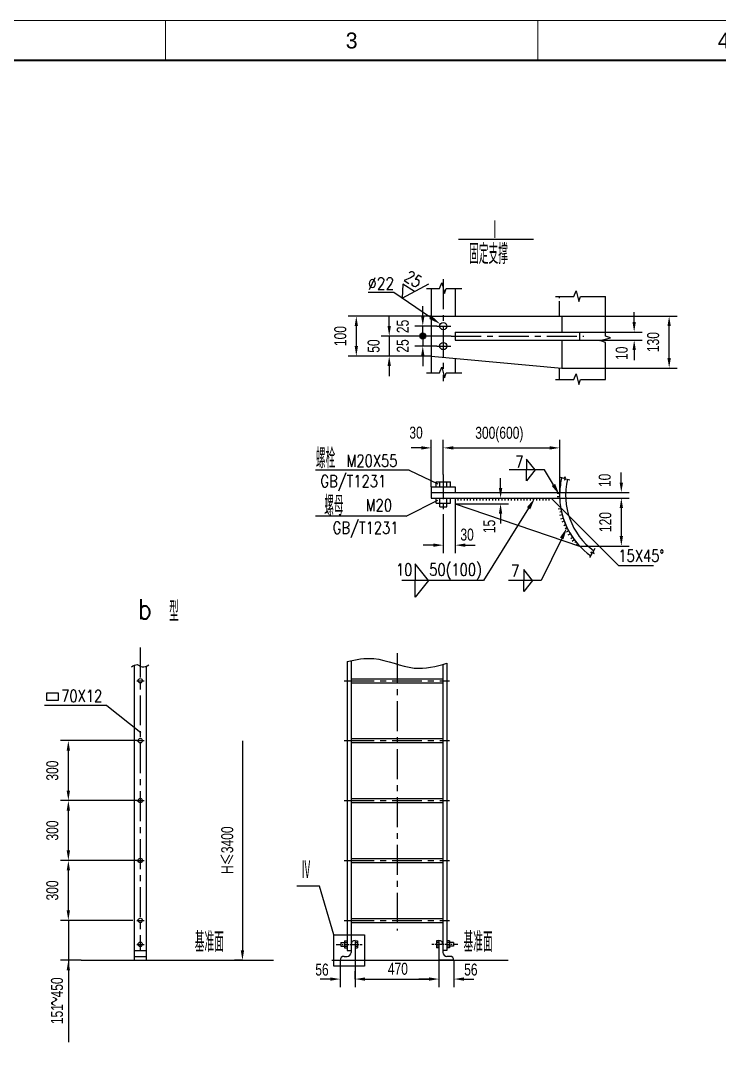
# Model space of a CAD drawing. Extents: x 148 to 221443, y -36682 to 6758.
# Drawn here: x 137479 to 140980, y -9455 to -4318 of the extents above; entities that cross this region are included whole.
import ezdxf
from ezdxf.enums import TextEntityAlignment as Align

# ---------------------------------------------------------------- set-up
doc = ezdxf.new("R2010")
doc.units = 0
doc.header["$LTSCALE"] = 10
doc.header["$MEASUREMENT"] = 0
doc.linetypes.add('CENTERX2', pattern=[4, 2.5, -0.5, 0.5, -0.5])
doc.linetypes.add('PHANTOM', pattern=[2.5, 1.25, -0.25, 0.25, -0.25, 0.25, -0.25])
for name, color, linetype in [('2', 4, 'Continuous'), ('CENTER', 1, 'CENTERX2'), ('DIM', 4, 'Continuous'), ('RED', 7, 'Continuous'), ('WHITE', 7, 'Continuous')]:
    doc.layers.add(name, color=color, linetype=linetype)
doc.layers.add('2（细实线）', color=3, linetype='Continuous', lineweight=20)
doc.layers.add('图框层', color=7, linetype='Continuous', lineweight=15)
doc.styles.add('HZ', font='ROMS.SHX', dxfattribs={"width": 0.75, "bigfont": 'GBCBIG.SHX'})
doc.styles.get("Standard").update_dxf_attribs({"font": 'wison_e.shx', "width": 0.75, "bigfont": 'wison_c.shx'})
doc.styles.add('XW', font='ROMANS.shx', dxfattribs={"width": 0.85})
doc.dimstyles.new('DIM1', dxfattribs={"dimscale": 20, "dimtxt": 3, "dimasz": 2.5, "dimexe": 2, "dimexo": 0, "dimgap": 1, "dimtad": 0, "dimdec": 0, "dimzin": 0, "dimdsep": 46, "dimtxsty": 'Standard', "dimcen": 2, "dimclrd": 3, "dimclre": 3, "dimclrt": 3, "dimadec": 0, "dimazin": 0, "dimtfac": 0.666667, "dimtdec": 0, "dimtofl": 0, "dimtmove": 2, "dimatfit": 1, "dimfxl": 2, "dimtvp": 1.333333, "dimtolj": 1, "dimtzin": 0, "dimarcsym": 0})

# ---------------------------------------------------------------- blocks, each defined once
blk = doc.blocks.new('*D576')
at = {"layer": 'Defpoints', "color": 0}
for p in [(138042.6, -8824), (137718.9, -9024), (137783.5, -9024)]:
    blk.add_point(p, dxfattribs=at)
at = {"layer": 'DIM', "color": 3, "lineweight": -2}
for p, q in [((137718.9, -8774), (137718.9, -8724)), ((138042.6, -8824), (137678.9, -8824)), ((137783.5, -9024), (137678.9, -9024)), ((137718.9, -9074), (137718.9, -9124))]:
    blk.add_line(p, q, dxfattribs=at)
at = {"layer": 'DIM', "color": 3}
for points in [[(137710.5, -8774), (137727.2, -8774), (137718.9, -8824)], [(137727.2, -9074), (137710.5, -9074), (137718.9, -9024)]]:
    blk.add_solid(points, dxfattribs=at)
at = {"layer": 'DIM', "color": 3, "insert": (137662.3, -9226.5), "char_height": 60, "attachment_point": 5, "rotation": 90}
blk.add_mtext('\\A1;151  450', dxfattribs=at)
blk = doc.blocks.new('*D577')
at = {"layer": 'Defpoints', "color": 0}
for p in [(137718.9, -8524), (138062.6, -8524), (138042.6, -8824)]:
    blk.add_point(p, dxfattribs=at)
at = {"layer": 'DIM', "color": 3, "lineweight": -2}
for p, q in [((138062.6, -8524), (137678.9, -8524)), ((137718.9, -8774), (137718.9, -8574)), ((138042.6, -8824), (137678.9, -8824))]:
    blk.add_line(p, q, dxfattribs=at)
at = {"layer": 'DIM', "color": 3}
for points in [[(137727.2, -8574), (137710.5, -8574), (137718.9, -8524)], [(137710.5, -8774), (137727.2, -8774), (137718.9, -8824)]]:
    blk.add_solid(points, dxfattribs=at)
at = {"layer": 'DIM', "color": 3, "insert": (137638.9, -8674), "char_height": 60, "attachment_point": 5, "rotation": 90}
blk.add_mtext('\\A1;300', dxfattribs=at)
blk = doc.blocks.new('*D578')
at = {"layer": 'Defpoints', "color": 0}
for p in [(137718.9, -8224), (138062.6, -8224), (138062.6, -8524)]:
    blk.add_point(p, dxfattribs=at)
at = {"layer": 'DIM', "color": 3, "lineweight": -2}
for p, q in [((138062.6, -8224), (137678.9, -8224)), ((137718.9, -8474), (137718.9, -8274)), ((138062.6, -8524), (137678.9, -8524))]:
    blk.add_line(p, q, dxfattribs=at)
at = {"layer": 'DIM', "color": 3}
for points in [[(137727.2, -8274), (137710.5, -8274), (137718.9, -8224)], [(137710.5, -8474), (137727.2, -8474), (137718.9, -8524)]]:
    blk.add_solid(points, dxfattribs=at)
at = {"layer": 'DIM', "color": 3, "insert": (137638.9, -8374), "char_height": 60, "attachment_point": 5, "rotation": 90}
blk.add_mtext('\\A1;300', dxfattribs=at)
blk = doc.blocks.new('*D579')
at = {"layer": 'Defpoints', "color": 0}
for p in [(137718.9, -7924), (138062.6, -7924), (138062.6, -8224)]:
    blk.add_point(p, dxfattribs=at)
at = {"layer": 'DIM', "color": 3, "lineweight": -2}
for p, q in [((138062.6, -7924), (137678.9, -7924)), ((137718.9, -8174), (137718.9, -7974)), ((138062.6, -8224), (137678.9, -8224))]:
    blk.add_line(p, q, dxfattribs=at)
at = {"layer": 'DIM', "color": 3}
for points in [[(137727.2, -7974), (137710.5, -7974), (137718.9, -7924)], [(137710.5, -8174), (137727.2, -8174), (137718.9, -8224)]]:
    blk.add_solid(points, dxfattribs=at)
at = {"layer": 'DIM', "color": 3, "insert": (137638.9, -8074), "char_height": 60, "attachment_point": 5, "rotation": 90}
blk.add_mtext('\\A1;300', dxfattribs=at)
blk = doc.blocks.new('*D584')
at = {"layer": 'Defpoints', "color": 0}
for p in [(138590.8, -7924.8), (138590.8, -9024), (138590.8, -9024)]:
    blk.add_point(p, dxfattribs=at)
at = {"layer": 'DIM', "color": 3, "lineweight": -2}
for p, q in [((138590.8, -7924.8), (138590.8, -8974)), ((138590.8, -9024), (138550.8, -9024))]:
    blk.add_line(p, q, dxfattribs=at)
at = {"layer": 'DIM', "color": 3}
blk.add_solid([(138582.5, -8974), (138599.1, -8974), (138590.8, -9024)], dxfattribs=at)
at = {"layer": 'DIM', "color": 3, "insert": (138515.4, -8472.7), "char_height": 60, "attachment_point": 5, "rotation": 90}
blk.add_mtext('\\A1;H{\\fSimSun|b0|i0|c134|p54;≤}3400', dxfattribs=at)
blk = doc.blocks.new('_None')
blk = doc.blocks.new('_DotSmall')
at = {"layer": 'WHITE', "color": 0, "const_width": 0.5}
blk.add_lwpolyline([(-0.0625, 0, 1), (0.0625, 0, 1)], format="xyb", close=True, dxfattribs=at)
blk = doc.blocks.new('*D585')
at = {"layer": 'Defpoints', "color": 0}
for p in [(139563.6, -5848.1), (139493.8, -5898.1), (139635.4, -5898.1)]:
    blk.add_point(p, dxfattribs=at)
at = {"layer": 'DIM', "color": 3, "lineweight": -2}
for p, q in [((139493.8, -5798.1), (139493.8, -5748.1)), ((139563.6, -5848.1), (139453.8, -5848.1)), ((139635.4, -5898.1), (139453.8, -5898.1)), ((139493.8, -5898.1), (139493.8, -5948.1))]:
    blk.add_line(p, q, dxfattribs=at)
at = {"layer": 'DIM', "color": 3}
blk.add_solid([(139485.4, -5798.1), (139502.1, -5798.1), (139493.8, -5848.1)], dxfattribs=at)
at = {"layer": 'DIM', "color": 3, "lineweight": -2, "xscale": 50, "yscale": 50, "zscale": 50, "rotation": 90}
blk.add_blockref('_DotSmall', (139493.8, -5898.1), dxfattribs=at)
at = {"layer": 'DIM', "color": 3, "insert": (139393.8, -5849.9), "char_height": 60, "attachment_point": 5, "rotation": 90}
blk.add_mtext('\\A1;25', dxfattribs=at)
blk = doc.blocks.new('*D586')
at = {"layer": 'Defpoints', "color": 0}
for p in [(139635.4, -5898.1), (139493.8, -5948.1), (139563.6, -5948.1)]:
    blk.add_point(p, dxfattribs=at)
at = {"layer": 'DIM', "color": 3, "lineweight": -2}
for p, q in [((139493.8, -5898.1), (139493.8, -5848.1)), ((139635.4, -5898.1), (139453.8, -5898.1)), ((139563.6, -5948.1), (139453.8, -5948.1)), ((139493.8, -5998.1), (139493.8, -6048.1))]:
    blk.add_line(p, q, dxfattribs=at)
at = {"layer": 'DIM', "color": 3}
blk.add_solid([(139502.1, -5998.1), (139485.4, -5998.1), (139493.8, -5948.1)], dxfattribs=at)
at = {"layer": 'DIM', "color": 3, "insert": (139393.8, -5947.5), "char_height": 60, "attachment_point": 5, "rotation": 90}
blk.add_mtext('\\A1;25', dxfattribs=at)
blk = doc.blocks.new('*D587')
at = {"layer": 'Defpoints', "color": 0}
for p in [(139536.4, -5798.1), (139160.9, -5998.1), (139536.4, -5998.1)]:
    blk.add_point(p, dxfattribs=at)
at = {"layer": 'DIM', "color": 3, "lineweight": -2}
for p, q in [((139536.4, -5798.1), (139120.9, -5798.1)), ((139160.9, -5848.1), (139160.9, -5948.1)), ((139536.4, -5998.1), (139120.9, -5998.1))]:
    blk.add_line(p, q, dxfattribs=at)
at = {"layer": 'DIM', "color": 3}
for points in [[(139169.3, -5848.1), (139152.6, -5848.1), (139160.9, -5798.1)], [(139152.6, -5948.1), (139169.3, -5948.1), (139160.9, -5998.1)]]:
    blk.add_solid(points, dxfattribs=at)
at = {"layer": 'DIM', "color": 3, "insert": (139080.9, -5898.1), "char_height": 60, "attachment_point": 5, "rotation": 90}
blk.add_mtext('\\A1;100', dxfattribs=at)
blk = doc.blocks.new('*D588')
at = {"layer": 'Defpoints', "color": 0}
for p in [(139635.4, -5898.1), (139325.8, -5998.1), (139536.4, -5998.1)]:
    blk.add_point(p, dxfattribs=at)
at = {"layer": 'DIM', "color": 3, "lineweight": -2}
for p, q in [((139325.8, -5848.1), (139325.8, -5798.1)), ((139635.4, -5898.1), (139285.8, -5898.1)), ((139325.8, -5898.1), (139325.8, -5998.1)), ((139536.4, -5998.1), (139285.8, -5998.1)), ((139325.8, -6048.1), (139325.8, -6098.1))]:
    blk.add_line(p, q, dxfattribs=at)
at = {"layer": 'DIM', "color": 3}
for points in [[(139317.4, -5848.1), (139334.1, -5848.1), (139325.8, -5898.1)], [(139334.1, -6048.1), (139317.4, -6048.1), (139325.8, -5998.1)]]:
    blk.add_solid(points, dxfattribs=at)
at = {"layer": 'DIM', "color": 3, "insert": (139247.8, -5948.1), "char_height": 60, "attachment_point": 5, "rotation": 90}
blk.add_mtext('\\A1;50', dxfattribs=at)
blk = doc.blocks.new('*D589')
at = {"layer": 'Defpoints', "color": 0}
for p in [(140278.7, -5878), (140552.4, -5878), (140278.7, -5918.1)]:
    blk.add_point(p, dxfattribs=at)
at = {"layer": 'DIM', "color": 3, "lineweight": -2}
for p, q in [((140552.4, -5828), (140552.4, -5778)), ((140278.7, -5878), (140592.4, -5878)), ((140278.7, -5918.1), (140592.4, -5918.1)), ((140552.4, -5968.1), (140552.4, -6018.1))]:
    blk.add_line(p, q, dxfattribs=at)
at = {"layer": 'DIM', "color": 3}
for points in [[(140544.1, -5828), (140560.7, -5828), (140552.4, -5878)], [(140560.7, -5968.1), (140544.1, -5968.1), (140552.4, -5918.1)]]:
    blk.add_solid(points, dxfattribs=at)
at = {"layer": 'DIM', "color": 3, "insert": (140490.2, -5984.2), "char_height": 60, "attachment_point": 5, "rotation": 90}
blk.add_mtext('\\A1;10', dxfattribs=at)
blk = doc.blocks.new('*D590')
at = {"layer": 'Defpoints', "color": 0}
for p in [(140190.8, -5798.1), (140727.5, -5798.1), (140190.8, -6058.1)]:
    blk.add_point(p, dxfattribs=at)
at = {"layer": 'DIM', "color": 3, "lineweight": -2}
for p, q in [((140190.8, -5798.1), (140767.5, -5798.1)), ((140727.5, -6008.1), (140727.5, -5848.1)), ((140190.8, -6058.1), (140767.5, -6058.1))]:
    blk.add_line(p, q, dxfattribs=at)
at = {"layer": 'DIM', "color": 3}
for points in [[(140735.8, -5848.1), (140719.1, -5848.1), (140727.5, -5798.1)], [(140719.1, -6008.1), (140735.8, -6008.1), (140727.5, -6058.1)]]:
    blk.add_solid(points, dxfattribs=at)
at = {"layer": 'DIM', "color": 3, "insert": (140647.5, -5928.1), "char_height": 60, "attachment_point": 5, "rotation": 90}
blk.add_mtext('\\A1;130', dxfattribs=at)
blk = doc.blocks.new('*D591')
at = {"layer": 'Defpoints', "color": 0}
for p in [(139596.4, -6458), (139596.4, -6590.5), (139536.4, -6653.4)]:
    blk.add_point(p, dxfattribs=at)
at = {"layer": 'DIM', "color": 3, "lineweight": -2}
for p, q in [((139536.4, -6653.4), (139536.4, -6418)), ((139596.4, -6590.5), (139596.4, -6418)), ((139486.4, -6458), (139436.4, -6458)), ((139646.4, -6458), (139696.4, -6458))]:
    blk.add_line(p, q, dxfattribs=at)
at = {"layer": 'DIM', "color": 3}
for points in [[(139486.4, -6466.4), (139486.4, -6449.7), (139536.4, -6458)], [(139646.4, -6449.7), (139646.4, -6466.4), (139596.4, -6458)]]:
    blk.add_solid(points, dxfattribs=at)
at = {"layer": 'DIM', "color": 3, "insert": (139460, -6382.1), "char_height": 60, "attachment_point": 5}
blk.add_mtext('\\A1;30', dxfattribs=at)
blk = doc.blocks.new('*D592')
at = {"layer": 'Defpoints', "color": 0}
for p in [(140179.3, -6458), (139596.4, -6590.5), (140179.3, -6681.4)]:
    blk.add_point(p, dxfattribs=at)
at = {"layer": 'DIM', "color": 3, "lineweight": -2}
for p, q in [((139596.4, -6590.5), (139596.4, -6418)), ((140179.3, -6681.4), (140179.3, -6418)), ((139646.4, -6458), (140129.3, -6458))]:
    blk.add_line(p, q, dxfattribs=at)
at = {"layer": 'DIM', "color": 3}
for points in [[(139646.4, -6449.7), (139646.4, -6466.4), (139596.4, -6458)], [(140129.3, -6466.4), (140129.3, -6449.7), (140179.3, -6458)]]:
    blk.add_solid(points, dxfattribs=at)
at = {"layer": 'DIM', "color": 3, "insert": (139877.1, -6391.5), "char_height": 60, "attachment_point": 5}
blk.add_mtext('\\A1;300(600)', dxfattribs=at)
blk = doc.blocks.new('*D593')
at = {"layer": 'Defpoints', "color": 0}
for p in [(139836.7, -6709.4), (139883.3, -6709.4), (139656.4, -6737.4)]:
    blk.add_point(p, dxfattribs=at)
at = {"layer": 'DIM', "color": 3, "lineweight": -2}
for p, q in [((139883.3, -6659.4), (139883.3, -6609.4)), ((139836.7, -6709.4), (139923.3, -6709.4)), ((139656.4, -6737.4), (139923.3, -6737.4)), ((139883.3, -6787.4), (139883.3, -6837.4))]:
    blk.add_line(p, q, dxfattribs=at)
at = {"layer": 'DIM', "color": 3}
for points in [[(139875, -6659.4), (139891.7, -6659.4), (139883.3, -6709.4)], [(139891.7, -6787.4), (139875, -6787.4), (139883.3, -6737.4)]]:
    blk.add_solid(points, dxfattribs=at)
at = {"layer": 'DIM', "color": 3, "insert": (139827, -6851.6), "char_height": 60, "attachment_point": 5, "rotation": 90}
blk.add_mtext('\\A1;15', dxfattribs=at)
blk = doc.blocks.new('*D594')
at = {"layer": 'Defpoints', "color": 0}
for p in [(140179.3, -6681.4), (140179.3, -6709.4), (140488, -6709.4)]:
    blk.add_point(p, dxfattribs=at)
at = {"layer": 'DIM', "color": 3, "lineweight": -2}
for p, q in [((140488, -6631.4), (140488, -6581.4)), ((140179.3, -6681.4), (140528, -6681.4)), ((140179.3, -6709.4), (140528, -6709.4)), ((140488, -6759.4), (140488, -6809.4))]:
    blk.add_line(p, q, dxfattribs=at)
at = {"layer": 'DIM', "color": 3}
for points in [[(140479.7, -6631.4), (140496.4, -6631.4), (140488, -6681.4)], [(140496.4, -6759.4), (140479.7, -6759.4), (140488, -6709.4)]]:
    blk.add_solid(points, dxfattribs=at)
at = {"layer": 'DIM', "color": 3, "insert": (140405.1, -6620.7), "char_height": 60, "attachment_point": 5, "rotation": 90}
blk.add_mtext('\\A1;10', dxfattribs=at)
blk = doc.blocks.new('*D595')
at = {"layer": 'Defpoints', "color": 0}
for p in [(140179.3, -6709.4), (140278.7, -6949.4), (140488, -6949.4)]:
    blk.add_point(p, dxfattribs=at)
at = {"layer": 'DIM', "color": 3, "lineweight": -2}
for p, q in [((140179.3, -6709.4), (140528, -6709.4)), ((140488, -6759.4), (140488, -6899.4)), ((140278.7, -6949.4), (140528, -6949.4))]:
    blk.add_line(p, q, dxfattribs=at)
at = {"layer": 'DIM', "color": 3}
for points in [[(140496.4, -6759.4), (140479.7, -6759.4), (140488, -6709.4)], [(140479.7, -6899.4), (140496.4, -6899.4), (140488, -6949.4)]]:
    blk.add_solid(points, dxfattribs=at)
at = {"layer": 'DIM', "color": 3, "insert": (140408, -6829.4), "char_height": 60, "attachment_point": 5, "rotation": 90}
blk.add_mtext('\\A1;120', dxfattribs=at)
blk = doc.blocks.new('*D608')
at = {"layer": 'Defpoints', "color": 0}
for p in [(139656.4, -6737.4), (139596.4, -6791.6), (139656.4, -6945.1)]:
    blk.add_point(p, dxfattribs=at)
at = {"layer": 'WHITE', "color": 3, "linetype": 'Continuous', "lineweight": -2}
for p, q in [((139656.4, -6737.4), (139656.4, -6985.1)), ((139596.4, -6791.6), (139596.4, -6985.1)), ((139546.4, -6945.1), (139496.4, -6945.1)), ((139706.4, -6945.1), (139756.4, -6945.1))]:
    blk.add_line(p, q, dxfattribs=at)
at = {"layer": 'WHITE', "color": 3}
for points in [[(139546.4, -6953.5), (139546.4, -6936.8), (139596.4, -6945.1)], [(139706.4, -6936.8), (139706.4, -6953.5), (139656.4, -6945.1)]]:
    blk.add_solid(points, dxfattribs=at)
at = {"layer": 'WHITE', "color": 3, "insert": (139715.7, -6892.7), "char_height": 60, "attachment_point": 5}
blk.add_mtext('\\A1;30', dxfattribs=at)
blk = doc.blocks.new('*D611')
at = {"layer": 'Defpoints', "color": 0}
for p in [(139080, -9024), (139154.8, -9024), (139154.8, -9117.8)]:
    blk.add_point(p, dxfattribs=at)
at = {"layer": 'RED', "color": 3, "linetype": 'Continuous', "lineweight": -2}
for p, q in [((139080, -9024), (139080, -9157.8)), ((139154.8, -9024), (139154.8, -9157.8)), ((139030, -9117.8), (138980, -9117.8)), ((139204.8, -9117.8), (139254.8, -9117.8))]:
    blk.add_line(p, q, dxfattribs=at)
at = {"layer": 'RED', "color": 3}
for points in [[(139030, -9126.1), (139030, -9109.5), (139080, -9117.8)], [(139204.8, -9109.5), (139204.8, -9126.1), (139154.8, -9117.8)]]:
    blk.add_solid(points, dxfattribs=at)
at = {"layer": 'RED', "color": 3, "insert": (138989.1, -9070.8), "char_height": 60, "attachment_point": 5}
blk.add_mtext('\\A1;56', dxfattribs=at)
blk = doc.blocks.new('*D612')
at = {"layer": 'Defpoints', "color": 0}
for p in [(139574.8, -9024), (139154.8, -9117.8), (139574.8, -9117.8)]:
    blk.add_point(p, dxfattribs=at)
at = {"layer": 'RED', "color": 3, "linetype": 'Continuous', "lineweight": -2}
for p, q in [((139574.8, -9024), (139574.8, -9157.8)), ((139154.8, -9117.8), (139154.8, -9077.8)), ((139204.8, -9117.8), (139524.8, -9117.8))]:
    blk.add_line(p, q, dxfattribs=at)
at = {"layer": 'RED', "color": 3}
for points in [[(139204.8, -9109.5), (139204.8, -9126.1), (139154.8, -9117.8)], [(139524.8, -9126.1), (139524.8, -9109.5), (139574.8, -9117.8)]]:
    blk.add_solid(points, dxfattribs=at)
at = {"layer": 'RED', "color": 3, "insert": (139369.1, -9066.5), "char_height": 60, "attachment_point": 5}
blk.add_mtext('\\A1;470', dxfattribs=at)
blk = doc.blocks.new('*D613')
at = {"layer": 'Defpoints', "color": 0}
for p in [(139649.6, -9024), (139574.8, -9117.8), (139574.8, -9117.8)]:
    blk.add_point(p, dxfattribs=at)
at = {"layer": 'RED', "color": 3, "linetype": 'Continuous', "lineweight": -2}
for p, q in [((139649.6, -9024), (139649.6, -9157.8)), ((139524.8, -9117.8), (139474.8, -9117.8)), ((139574.8, -9117.8), (139574.8, -9157.8)), ((139699.6, -9117.8), (139749.6, -9117.8))]:
    blk.add_line(p, q, dxfattribs=at)
at = {"layer": 'RED', "color": 3}
for points in [[(139524.8, -9126.1), (139524.8, -9109.5), (139574.8, -9117.8)], [(139699.6, -9109.5), (139699.6, -9126.1), (139649.6, -9117.8)]]:
    blk.add_solid(points, dxfattribs=at)
at = {"layer": 'RED', "color": 3, "insert": (139734.5, -9070.8), "char_height": 60, "attachment_point": 5}
blk.add_mtext('\\A1;56', dxfattribs=at)
blk = doc.blocks.new('a2')
for p, q in [((15522.42, 10126.74), (15522.42, 10116.74)), ((15615.59, 10126.74), (15615.59, 10116.74))]:
    blk.add_line(p, q)
at = {"layer": '图框层', "ltscale": 10}
blk.add_lwpolyline([(15311.09, 10126.74), (15905.09, 10126.74), (15905.09, 9706.74), (15311.09, 9706.74)], close=True, dxfattribs=at)
at = {"layer": '图框层', "ltscale": 10, "const_width": 0.5}
blk.add_lwpolyline([(15336.09, 10116.74), (15895.09, 10116.74), (15895.09, 9716.74), (15336.09, 9716.74)], close=True, dxfattribs=at)
at = {"style": 'HZ'}
for s, p in [('3', (15569, 10121.74)), ('4', (15662.17, 10121.74))]:
    blk.add_text(s, height=4, dxfattribs=at).set_placement(p, align=Align.MIDDLE)

msp = doc.modelspace()

# ---------------------------------------------------------------- hatches: boundary and pattern name
at = {"layer": 'RED', "linetype": 'Continuous'}
h = msp.add_hatch(color=1, dxfattribs=at)
h.paths.add_polyline_path([(139478.7594, -5898.103), (139493.7594, -5898.103), (139493.7594, -5883.103, 0.414213562)])
h.paths.add_polyline_path([(139493.7594, -5898.103), (139508.7594, -5898.103, 0.414213562), (139493.7594, -5883.103)])
h.paths.add_polyline_path([(139493.7594, -5898.103), (139493.7594, -5913.103, 0.414213562), (139508.7594, -5898.103)])
h.paths.add_polyline_path([(139493.7594, -5913.103), (139493.7594, -5898.103), (139478.7594, -5898.103, 0.414213562)])

# ---------------------------------------------------------------- linework, layer by layer
at = {"linetype": 'Continuous'}
for p, q in [((140056.4106, -6568.4384), (140012.6759, -6513.8239)), ((140012.6759, -6513.8239), (140012.6759, -6568.4384)), ((140056.4106, -6568.4384), (140012.6759, -6623.0528)), ((140012.6759, -6623.0528), (140012.6759, -6568.4384)), ((139522.3117, -7121.7994), (139455.8153, -7038.7611)), ((139455.8153, -7038.7611), (139455.8153, -7121.7994)), ((139999.2923, -7067.185), (139999.2923, -7121.7994)), ((140043.027, -7121.7994), (139999.2923, -7067.185)), ((139522.3117, -7121.7994), (139455.8153, -7204.8378)), ((139455.8153, -7204.8378), (139455.8153, -7121.7994)), ((140043.027, -7121.7994), (139999.2923, -7176.4139)), ((139999.2923, -7176.4139), (139999.2923, -7121.7994))]:
    msp.add_line(p, q, dxfattribs=at)
at = {"color": 3}
msp.add_line((137609.42, -7686.5254), (137609.42, -7721.9305), dxfattribs=at)
msp.add_lwpolyline([(139451.8677, -5675.0269), (139393.1232, -5638.2969), (139390.6864, -5707.5361), (139523.2459, -5637.0995)], dxfattribs=at)
at = {"layer": '2', "color": 3, "linetype": 'Continuous'}
for p, q in [((139672.3863, -5413.4714), (140047.5254, -5413.4714)), ((139220.0384, -5678.8888), (139348.7527, -5678.8888)), ((139348.7527, -5678.8888), (139532.0416, -5804.1039)), ((139425.3389, -6570.2911), (138956.1182, -6570.2911)), ((139425.3389, -6570.2911), (139568.3245, -6638.4192)), ((140103.5109, -6568.4384), (139926.0388, -6568.4384)), ((140148.0045, -6643.5168), (140103.5109, -6568.4384)), ((139410.7156, -6800.0984), (139569.7834, -6719.4026)), ((140023.5829, -6760.3423), (139798.2736, -7121.7994)), ((140183.9972, -6756.1265), (140474.2327, -7046.362)), ((139410.7156, -6800.0984), (138957.2631, -6800.0984)), ((140189.4057, -6911.043), (140085.8022, -7121.7994)), ((140474.2327, -7046.362), (140649.6679, -7046.362)), ((139798.2736, -7121.7994), (139389.5935, -7121.7994)), ((140085.8022, -7121.7994), (139922.9269, -7121.7994)), ((137669.0836, -7686.5254), (137609.42, -7686.5254)), ((137669.0836, -7721.9305), (137669.0836, -7686.5254)), ((137911.8881, -7748.7553), (137600.2162, -7748.7553)), ((137609.42, -7721.9305), (137669.0836, -7721.9305)), ((137911.8881, -7748.7553), (138081.2775, -7882.7586)), ((138977.2352, -8653.2335), (138862.7227, -8653.2335)), ((139048.9567, -8896.2321), (138977.2352, -8653.2335)), ((137718.8728, -8823.9862), (137718.8728, -9433.8864)), ((137783.4709, -9023.9862), (138746.9787, -9023.9862)), ((139038.089, -9023.9862), (139921.8609, -9023.9862))]:
    msp.add_line(p, q, dxfattribs=at)
msp.add_lwpolyline([(139048.9567, -8896.2321), (139201.8411, -8896.2321), (139201.8411, -9053.6316), (139048.9567, -9053.6316)], close=True, dxfattribs=at)
msp.add_spline([(138034.9152, -7554.5389), (138063.8835, -7543.4684), (138088.3787, -7554.326), (138122.2461, -7544.1071)], degree=3, dxfattribs=at)
msp.add_open_spline([(139114.8074, -7527.5144), (139159.6455, -7516.9189), (139273.1966, -7496.5707), (139437.4003, -7581.2223), (139560.0863, -7553.3709), (139614.8074, -7536.1414)], degree=3, knots=[37.033337762, 37.033337762, 37.033337762, 37.033337762, 172.312967195, 380.408574628, 547.359083012, 547.359083012, 547.359083012, 547.359083012], dxfattribs=at)
for points in [[(139537.6825, -5795.8467), (139526.4007, -5812.361), (139581.5844, -5837.9493)], [(140156.5635, -6638.3454), (140139.4455, -6648.6882), (140179.0331, -6694.8707)], [(140015.0966, -6755.0525), (140032.0692, -6765.6322), (140055.3219, -6709.4244)], [(140180.4314, -6906.6314), (140198.38, -6915.4546), (140215.8752, -6857.1972)]]:
    msp.add_solid(points, dxfattribs=at)
at = {"layer": 'CENTER', "color": 1, "ltscale": 6}
for p, q in [((139596.4472, -5612.6152), (139596.4472, -6123.9174)), ((139635.3566, -5898.103), (140300.738, -5898.103)), ((138078.981, -7457.2012), (138078.981, -8973.9862)), ((139364.8074, -7486.4003), (139364.8074, -8873.9862))]:
    msp.add_line(p, q, dxfattribs=at)
at = {"layer": 'CENTER', "color": 1, "ltscale": 5}
msp.add_line((139596.4472, -6590.518), (139596.4472, -6791.6322), dxfattribs=at)
at = {"layer": 'DIM'}
for p, q in [((139563.6286, -5848.103), (139634.0077, -5848.103)), ((139563.6286, -5948.103), (139634.0077, -5948.103)), ((139670.4793, -6721.325), (139670.4793, -6709.4244)), ((139686.2381, -6721.6357), (139686.2381, -6709.4244)), ((139701.9969, -6721.6357), (139701.9969, -6709.4244)), ((139717.7557, -6721.6357), (139717.7557, -6709.4244)), ((139733.5146, -6721.6357), (139733.5146, -6709.4244)), ((139749.2734, -6721.6357), (139749.2734, -6709.4244)), ((139765.0322, -6721.6357), (139765.0322, -6709.4244)), ((139780.791, -6721.6357), (139780.791, -6709.4244)), ((139796.5499, -6721.6357), (139796.5499, -6709.4244)), ((139812.3087, -6721.6357), (139812.3087, -6709.4244)), ((139828.0675, -6721.6357), (139828.0675, -6709.4244)), ((139843.8263, -6721.6357), (139843.8263, -6709.4244)), ((139859.5851, -6721.6357), (139859.5851, -6709.4244)), ((139875.344, -6721.6357), (139875.344, -6709.4244)), ((139891.1028, -6721.6357), (139891.1028, -6709.4244)), ((139906.8616, -6721.6357), (139906.8616, -6709.4244)), ((139922.6204, -6721.6357), (139922.6204, -6709.4244)), ((139938.3793, -6721.6357), (139938.3793, -6709.4244)), ((139954.1381, -6721.6357), (139954.1381, -6709.4244)), ((139969.8969, -6721.6357), (139969.8969, -6709.4244)), ((139985.6557, -6721.6357), (139985.6557, -6709.4244)), ((140001.4146, -6721.6357), (140001.4146, -6709.4244)), ((140017.1734, -6721.6357), (140017.1734, -6709.4244)), ((140032.9322, -6721.6357), (140032.9322, -6709.4244)), ((140048.691, -6721.6357), (140048.691, -6709.4244)), ((140064.4498, -6721.6357), (140064.4498, -6709.4244)), ((140080.2087, -6721.6357), (140080.2087, -6709.4244)), ((140095.9675, -6721.6357), (140095.9675, -6709.4244)), ((140111.7263, -6721.6357), (140111.7263, -6709.4244)), ((140127.4851, -6721.6357), (140127.4851, -6709.4244)), ((140179.1279, -6686.9913), (140166.8218, -6686.9913)), ((140179.1045, -6702.7501), (140166.8218, -6702.7501)), ((140171.92, -6763.216), (140184.8185, -6760.9191)), ((140179.7994, -6778.1792), (140187.9094, -6776.379)), ((140180.5874, -6794.7175), (140191.6673, -6791.7603)), ((140185.315, -6812.8308), (140196.7695, -6809.1695)), ((140191.6185, -6827.7941), (140201.8685, -6824.0357)), ((140199.4979, -6845.9074), (140208.9385, -6841.8843)), ((140206.5894, -6861.6582), (140215.8752, -6857.1972)), ((140212.8929, -6878.1964), (140223.6233, -6872.4235)), ((140222.3482, -6893.9472), (140232.4254, -6887.8899)), ((140234.9552, -6911.273), (140243.6168, -6905.3876)), ((140241.2587, -6924.6612), (140251.7748, -6916.9188)), ((140254.6537, -6931.749), (140259.9182, -6927.5736)), ((140263.321, -6941.987), (140268.2886, -6937.7532)), ((138062.5717, -7623.9862), (138097.7613, -7623.9862)), ((138062.5717, -7923.9862), (138097.7613, -7923.9862)), ((138062.5717, -8223.9862), (138097.7613, -8223.9862)), ((138062.5717, -8523.9862), (138097.7613, -8523.9862)), ((138062.5717, -8823.9862), (138097.7613, -8823.9862)), ((138062.5717, -8943.9862), (138097.7613, -8943.9862))]:
    msp.add_line(p, q, dxfattribs=at)
for points in [[(139513.0728, -5660.4536), (139578.2419, -5660.4536), (139588.6098, -5632.3268), (139601.9398, -5685.6198), (139610.8265, -5660.4536), (139689.3257, -5660.4536)], [(140158.5751, -5699.4758), (140250.9373, -5699.4758), (140261.3051, -5671.349), (140274.6352, -5724.642), (140283.5218, -5699.4758), (140408.9293, -5699.4758)], [(140408.9293, -6114.9472), (140408.9293, -5930.9814), (140380.8025, -5920.6136), (140434.0955, -5907.2835), (140408.9293, -5898.3969), (140408.9293, -5699.4758)], [(139513.0728, -6082.7437), (139578.2419, -6082.7437), (139588.6098, -6054.6169), (139601.9398, -6107.9099), (139610.8265, -6082.7437), (139689.3257, -6082.7437)], [(140158.5751, -6114.9472), (140250.9373, -6114.9472), (140261.3051, -6086.8203), (140274.6352, -6140.1134), (140283.5218, -6114.9472), (140408.9293, -6114.9472)], [(140177.5157, -6603.3546), (140200.5899, -6609.9531), (140206.4281, -6602.267), (140203.4046, -6620.1137), (140209.7235, -6612.565), (140229.4327, -6618.2013)], [(140329.9758, -7007.6374), (140341.9581, -6986.8435), (140335.9118, -6979.32), (140352.4977, -6986.5693), (140346.7011, -6978.6125), (140356.9359, -6960.8511)]]:
    msp.add_lwpolyline(points, dxfattribs=at)
at = {"layer": 'DIM', "color": 3}
for radius, start, end in [(373.5879, 166.282801, 177.8519041), (343.5879, 166.478644, 233.8611041), (373.5879, 182.1476303, 234.3596112)]:
    msp.add_arc((140552.6206, -6695.4244), radius, start, end, dxfattribs=at)
at = {"layer": 'DIM', "color": 1}
msp.add_arc((140552.6206, -6695.4244), 373.5879, 177.8519041, 182.1476303, dxfattribs=at)
at = {"layer": 'RED'}
for p, q in [((139536.4472, -5660.4536), (139536.4472, -6082.7437)), ((139656.4472, -5660.4536), (139656.4472, -5798.103)), ((139536.4472, -5798.103), (140190.8147, -5798.103)), ((140190.8147, -5798.103), (140190.8147, -5878.0445)), ((139656.4472, -5878.103), (140278.6645, -5878.0285)), ((139656.4472, -5878.103), (139656.4472, -5918.103)), ((140278.6645, -5878.0285), (140278.6645, -5918.103)), ((139656.4472, -5918.103), (140278.6645, -5918.103)), ((140190.8147, -5918.103), (140190.8147, -6058.103)), ((139536.4472, -5998.103), (140190.8147, -6058.103)), ((139656.4472, -6009.0121), (139656.4472, -6082.7437)), ((139536.4472, -6653.4244), (139656.4472, -6653.4244)), ((139536.4472, -6653.4244), (139536.4472, -6681.4244)), ((139560.4472, -6627.8244), (139632.4472, -6627.8244)), ((139560.4472, -6653.4244), (139560.4472, -6627.8244)), ((139578.4472, -6653.4244), (139578.4472, -6627.8244)), ((139614.4472, -6653.4244), (139614.4472, -6627.8244)), ((139632.4472, -6653.4244), (139632.4472, -6627.8244)), ((139656.4472, -6653.4244), (139656.4472, -6681.4244)), ((139536.4472, -6681.4244), (139536.4472, -6709.4244)), ((139536.4472, -6681.4244), (140179.2951, -6681.4244)), ((139536.4472, -6709.4244), (140179.2951, -6709.4244)), ((139560.4472, -6735.0244), (139560.4472, -6709.4244)), ((139578.4472, -6752.5756), (139578.4472, -6709.4244)), ((139614.4472, -6752.5756), (139614.4472, -6709.4244)), ((139632.4472, -6735.0244), (139632.4472, -6709.4244)), ((139656.4472, -6709.4244), (139656.4472, -6737.4244)), ((139560.4472, -6735.0244), (139632.4472, -6735.0244)), ((139578.4472, -6752.5756), (139614.4472, -6752.5756)), ((139656.4472, -6737.4244), (140278.6645, -6949.4244)), ((138048.981, -7546.245), (138048.981, -9023.9862)), ((138108.981, -7551.0934), (138108.981, -9023.9862)), ((139114.8074, -7527.5144), (139114.8074, -8973.9862)), ((139134.8074, -7522.9885), (139134.8074, -8983.9862)), ((139594.8074, -7542.2015), (139594.8074, -8983.9862)), ((139614.8074, -7536.1414), (139614.8074, -8973.9862)), ((139134.8074, -7613.9862), (139594.8074, -7613.9862)), ((139134.8074, -7633.9862), (139594.8074, -7633.9862)), ((139134.8074, -7913.9862), (139594.8074, -7913.9862)), ((139134.8074, -7933.9862), (139594.8074, -7933.9862)), ((139134.8074, -8213.9862), (139594.8074, -8213.9862)), ((139134.8074, -8233.9862), (139594.8074, -8233.9862)), ((139134.8074, -8513.9862), (139594.8074, -8513.9862)), ((139134.8074, -8533.9862), (139594.8074, -8533.9862)), ((139134.8074, -8813.9862), (139594.8074, -8813.9862)), ((139134.8074, -8833.9862), (139594.8074, -8833.9862)), ((139082.725, -8934.9862), (139082.725, -8952.9862)), ((139082.725, -8934.9862), (139114.8074, -8934.9862)), ((139102.0074, -8925.9862), (139102.0074, -8961.9862)), ((139102.0074, -8925.9862), (139114.8074, -8925.9862)), ((139154.8074, -8923.9862), (139154.8074, -9023.9862)), ((139154.8074, -8925.9862), (139167.6074, -8925.9862)), ((139154.8074, -8934.9862), (139167.6074, -8934.9862)), ((139167.6074, -8925.9862), (139167.6074, -8961.9862)), ((139574.8074, -8925.9862), (139562.0074, -8925.9862)), ((139562.0074, -8925.9862), (139562.0074, -8961.9862)), ((139574.8074, -8934.9862), (139562.0074, -8934.9862)), ((139574.8074, -8923.9862), (139574.8074, -9023.9862)), ((139627.6074, -8925.9862), (139614.8074, -8925.9862)), ((139646.8899, -8934.9862), (139614.8074, -8934.9862)), ((139627.6074, -8925.9862), (139627.6074, -8961.9862)), ((139646.8899, -8934.9862), (139646.8899, -8952.9862)), ((138048.981, -8973.9862), (138108.981, -8973.9862)), ((139082.725, -8952.9862), (139114.8074, -8952.9862)), ((139102.0074, -8961.9862), (139114.8074, -8961.9862)), ((139114.8074, -8973.9862), (139134.8074, -8973.9862)), ((139154.8074, -8952.9862), (139167.6074, -8952.9862)), ((139154.8074, -8961.9862), (139167.6074, -8961.9862)), ((139574.8074, -8952.9862), (139562.0074, -8952.9862)), ((139574.8074, -8961.9862), (139562.0074, -8961.9862)), ((139614.8074, -8973.9862), (139594.8074, -8973.9862)), ((139646.8899, -8952.9862), (139614.8074, -8952.9862)), ((139627.6074, -8961.9862), (139614.8074, -8961.9862)), ((138048.981, -9003.9862), (138108.981, -9003.9862)), ((138048.981, -9023.9862), (138108.981, -9023.9862)), ((139079.993, -9023.9862), (139154.8074, -9023.9862)), ((139099.993, -9003.9862), (139114.8074, -9003.9862)), ((139649.6219, -9023.9862), (139574.8074, -9023.9862)), ((139629.6219, -9003.9862), (139614.8074, -9003.9862))]:
    msp.add_line(p, q, dxfattribs=at)
at = {"layer": 'RED', "color": 7, "linetype": 'PHANTOM', "ltscale": 6}
for p, q in [((140179.0327, -5798.103), (140179.0327, -5699.4758)), ((140179.0327, -6114.9472), (140179.0327, -6057.0227))]:
    msp.add_line(p, q, dxfattribs=at)
at = {"layer": 'RED', "color": 1, "linetype": 'CENTERX2', "ltscale": 6}
for p, q in [((139099.8055, -7623.9862), (139626.8159, -7623.9862)), ((139099.8055, -7923.9862), (139626.8159, -7923.9862)), ((139099.8055, -8223.9862), (139626.8159, -8223.9862)), ((139099.8055, -8523.9862), (139626.8159, -8523.9862)), ((139099.8055, -8823.9862), (139626.8159, -8823.9862))]:
    msp.add_line(p, q, dxfattribs=at)
at = {"layer": 'RED', "color": 1, "linetype": 'CENTERX2'}
for p, q in [((139060.2819, -8943.9862), (139189.8004, -8943.9862)), ((139669.3329, -8943.9862), (139539.8145, -8943.9862))]:
    msp.add_line(p, q, dxfattribs=at)
at = {"layer": 'RED'}
for centre, radius in [((139596.4472, -5848.103), 18), ((139596.4472, -5948.103), 18), ((138078.981, -7623.9862), 11), ((138078.981, -7923.9862), 11), ((138078.981, -8223.9862), 11), ((138078.981, -8523.9862), 11), ((138078.981, -8823.9862), 11), ((138078.981, -8943.9862), 11)]:
    msp.add_circle(centre, radius, dxfattribs=at)
at = {"layer": 'RED', "color": 1, "linetype": 'Continuous'}
msp.add_circle((139493.7594, -5898.103), 15, dxfattribs=at)
at = {"layer": 'RED'}
for centre, radius, start, end in [((140552.6206, -6695.4244), 373.5879, 189.3511185, 222.8353186), ((139154.8074, -8943.9862), 20, 90, 180), ((139574.8074, -8943.9862), 20, 0, 90), ((139114.8074, -8983.9862), 20, 270, 0), ((139614.8074, -8983.9862), 20, 180, 270), ((139099.993, -9023.9862), 20, 90, 180), ((139629.6219, -9023.9862), 20, 0, 90)]:
    msp.add_arc(centre, radius, start, end, dxfattribs=at)
at = {"layer": 'WHITE', "color": 7, "linetype": 'Continuous'}
msp.add_line((140137.2951, -6709.4244), (140183.9972, -6756.1265), dxfattribs=at)

# ---------------------------------------------------------------- block references
at = {"layer": '2（细实线）', "xscale": 20, "yscale": 20, "zscale": 20}
msp.add_blockref('a2', (-172242.5207, -206852.8652), dxfattribs=at)

# ---------------------------------------------------------------- texts
at = {"color": 3, "linetype": 'Continuous', "style": 'XW', "width": 0.8}
for s, p in [('7', (139998.3026, -6528.2292)), ('10', (139441.4421, -7067.7501)), ('50(100)', (139789.2985, -7067.7501)), ('7', (139977.1163, -7073.7051))]:
    msp.add_text(s, height=60, dxfattribs=at).set_placement(p, align=Align.MIDDLE_RIGHT)
at = {"layer": '2', "color": 3, "linetype": 'Continuous'}
for s, height, style, width, p in [('Ⅰ', 100, 'HZ', 0.65, (139829.7843, -5416.3492)), ('固定支撑', 100, 'HZ', 0.65, (139725.4896, -5537.4022)), ('螺栓', 100, 'HZ', 0.65, (138958.2529, -6560.0575)), ('M20X55', 60, 'XW', 0.8, (139111.8189, -6552.2666)), ('GB/T1231', 60, 'XW', 0.8, (138981.085, -6654.6822)), ('螺母', 100, 'HZ', 0.65, (138999.8747, -6797.6066)), ('M20', 60, 'XW', 0.8, (139208.0244, -6775.3379)), ('GB/T1231', 60, 'XW', 0.8, (139042.842, -6887.8575)), ('15X45%%D', 60, 'XW', 0.8, (140473.1841, -7027.9413)), ('b', 100, 'XW', 0.85, (138066.9236, -7315.4396)), ('型', 100, 'HZ', 0.65, (138223.2829, -7326.8309)), ('70X12', 60, 'XW', 0.8, (137683.1039, -7730.3346)), ('Ⅳ', 100, 'HZ', 0.65, (138884.0479, -8620.9637)), ('基准面', 100, 'HZ', 0.65, (138351.7393, -8981.9246)), ('基准面', 100, 'HZ', 0.65, (139697.5185, -8981.9246))]:
    msp.add_text(s, height=height, dxfattribs=dict(at, style=style, width=width)).set_placement(p)
at = {"layer": '2', "color": 3, "linetype": 'Continuous', "style": 'HZ', "width": 0.65}
msp.add_text('～', height=100, rotation=90, dxfattribs=at).set_placement((137702.4959, -9253.8654))
at = {"layer": 'DIM', "color": 3, "style": 'XW', "width": 0.8}
msp.add_text('25', height=60, rotation=327.9843207, dxfattribs=at).set_placement((139480.6791, -5634.7424), align=Align.MIDDLE_RIGHT)
at = {"layer": 'DIM', "color": 3, "insert": (139284.8884, -5635.0942), "char_height": 60, "attachment_point": 5, "style": 'XW'}
msp.add_mtext('%%C22', dxfattribs=at)

# ---------------------------------------------------------------- dimensions: what is measured, and where the dimension line sits
at = {"layer": 'DIM'}
for base, p1, p2, text, override, picture, middle in [((139493.7594, -5898.103), (139563.6286, -5848.103), (139635.3566, -5898.103), '25', {"dimblk2": 'DOTSMALL', "dimsah": 1}, '*D585', (139393.7594, -5849.8579)), ((139325.7576, -5998.103), (139635.3566, -5898.103), (139536.4472, -5998.103), '50', {"dimtofl": 1}, '*D588', (139247.8034, -5948.103)), ((139493.7594, -5948.103), (139635.3566, -5898.103), (139563.6286, -5948.103), '25', {"dimblk1": 'NONE', "dimsah": 1}, '*D586', (139393.7594, -5947.4531)), ((138590.7993, -9023.9862), (138590.7993, -7924.8046), (138590.7993, -9023.9862), 'H{\\fSimSun|b0|i0|c134|p54;≤}3400', {"dimblk1": 'NONE', "dimsah": 1, "dimse1": 1, "dimse2": 0}, '*D584', (138515.3862, -8472.7111))]:
    dim = msp.add_linear_dim(base=base, p1=p1, p2=p2, angle=90, text=text, dimstyle='DIM1', override=override, dxfattribs=at)
    dim.commit()
    dim.dimension.update_dxf_attribs({"geometry": picture, "text_midpoint": middle, "dimtype": 160})
for base, p1, p2, text, picture, middle in [((139160.9256, -5998.103), (139536.4472, -5798.103), (139536.4472, -5998.103), '100', '*D587', (139080.9256, -5898.103)), ((140727.4622, -5798.103), (140190.8147, -6058.103), (140190.8147, -5798.103), '130', '*D590', (140647.4622, -5928.103)), ((140488.0262, -6949.4244), (140179.2951, -6709.4244), (140278.6645, -6949.4244), '120', '*D595', (140408.0262, -6829.4244))]:
    dim = msp.add_linear_dim(base=base, p1=p1, p2=p2, angle=90, text=text, dimstyle='DIM1', dxfattribs=at)
    dim.commit()
    dim.dimension.update_dxf_attribs({"geometry": picture, "text_midpoint": middle})
for base, p1, p2, text, picture, middle in [((140552.4152, -5878.0285), (140278.6645, -5918.103), (140278.6597, -5878.0285), '10', '*D589', (140490.1763, -5984.2066)), ((140488.0262, -6709.4244), (140179.2951, -6681.4244), (140179.2951, -6709.4244), '10', '*D594', (140405.0764, -6620.7482)), ((139883.3468, -6709.4244), (139656.4472, -6737.4244), (139836.6676, -6709.4244), '15', '*D593', (139826.9886, -6851.5877)), ((137718.8728, -9023.9862), (138042.5717, -8823.9862), (137783.4709, -9023.9862), '151  450', '*D576', (137662.3007, -9226.506))]:
    dim = msp.add_linear_dim(base=base, p1=p1, p2=p2, angle=90, text=text, dimstyle='DIM1', dxfattribs=at)
    dim.commit()
    dim.dimension.update_dxf_attribs({"geometry": picture, "text_midpoint": middle, "dimtype": 160})
for base, p1, p2, text, picture, middle in [((139596.4472, -6458.0469), (139536.4472, -6653.4244), (139596.4472, -6590.518), '30', '*D591', (139459.99, -6382.0661)), ((140179.2951, -6458.0469), (139596.4472, -6590.518), (140179.2951, -6681.4244), '300(600)', '*D592', (139877.0955, -6391.5413))]:
    dim = msp.add_linear_dim(base=base, p1=p1, p2=p2, text=text, dimstyle='DIM1', dxfattribs=at)
    dim.commit()
    dim.dimension.update_dxf_attribs({"geometry": picture, "text_midpoint": middle, "dimtype": 160})
for base, p1, p2, picture, middle in [((137718.8728, -7923.9862), (138062.5717, -8223.9862), (138062.5717, -7923.9862), '*D579', (137638.8728, -8073.9862)), ((137718.8728, -8223.9862), (138062.5717, -8523.9862), (138062.5717, -8223.9862), '*D578', (137638.8728, -8373.9862)), ((137718.8728, -8523.9862), (138042.5717, -8823.9862), (138062.5717, -8523.9862), '*D577', (137638.8728, -8673.9862))]:
    dim = msp.add_linear_dim(base=base, p1=p1, p2=p2, angle=90, dimstyle='DIM1', dxfattribs=at)
    dim.commit()
    dim.dimension.update_dxf_attribs({"geometry": picture, "text_midpoint": middle})
at = {"layer": 'RED', "color": 7, "linetype": 'Continuous'}
for base, p1, p2, text, picture, middle in [((139154.8074, -9117.8126), (139079.993, -9023.9862), (139154.8074, -9023.9862), '56', '*D611', (138989.0765, -9070.7649)), ((139574.8074, -9117.8126), (139154.8074, -9117.8126), (139574.8074, -9023.9862), '470', '*D612', (139369.0595, -9066.5206)), ((139574.8074, -9117.8126), (139649.6219, -9023.9862), (139574.8074, -9117.8126), '56', '*D613', (139734.5154, -9070.7978))]:
    dim = msp.add_linear_dim(base=base, p1=p1, p2=p2, text=text, dimstyle='DIM1', dxfattribs=at)
    dim.commit()
    dim.dimension.update_dxf_attribs({"geometry": picture, "text_midpoint": middle, "dimtype": 160})
at = {"layer": 'WHITE', "color": 7, "linetype": 'Continuous'}
dim = msp.add_linear_dim(base=(139656.4472, -6945.1296), p1=(139596.4472, -6791.6322), p2=(139656.4472, -6737.4244), text='30', dimstyle='DIM1', dxfattribs=at)
dim.commit()
dim.dimension.update_dxf_attribs({"geometry": '*D608', "text_midpoint": (139715.7204, -6892.7059), "dimtype": 160})

doc.saveas('drawing.dxf')
